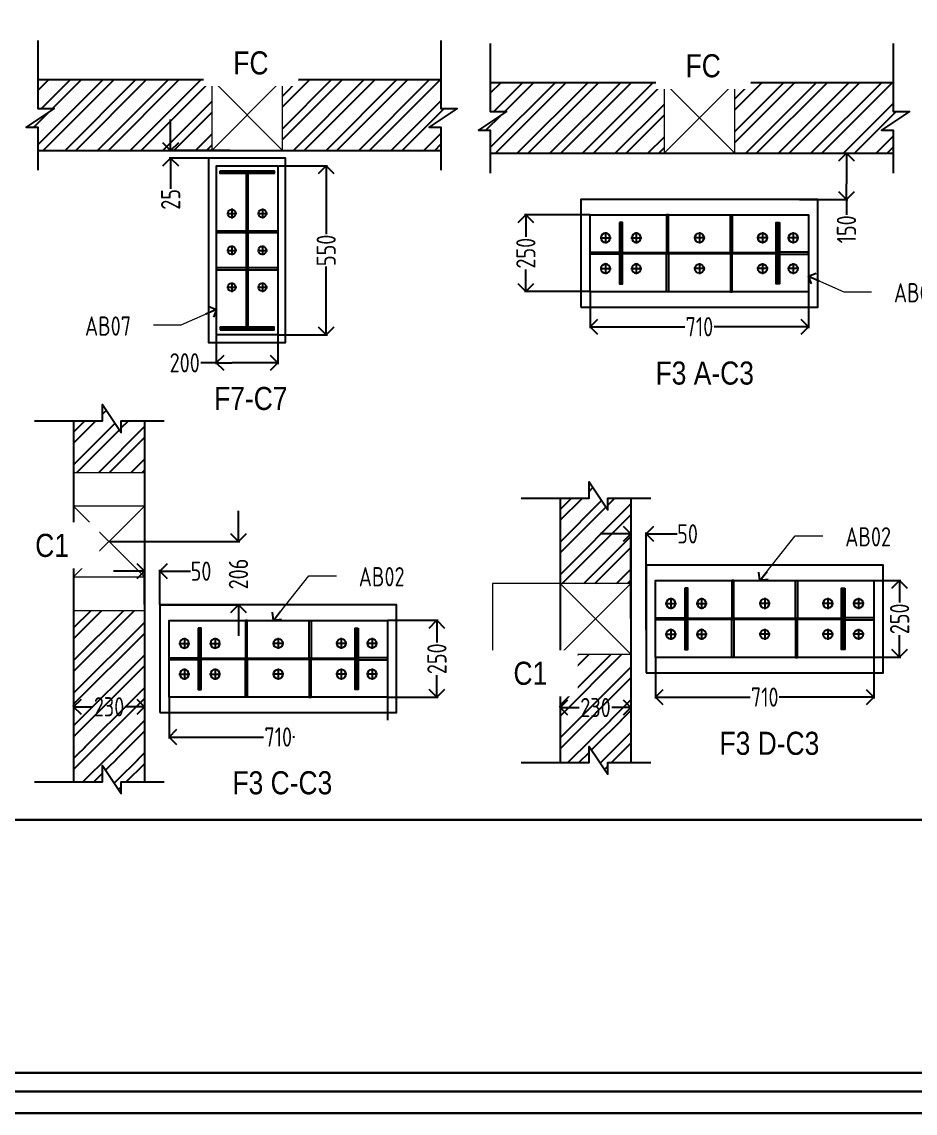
# Model space of a CAD drawing. Header units: inches. Extents: x -605 to 2991212, y -2872845 to 0.
# Drawn here: x 2461964 to 2473580, y -2638036 to -2623847 of the extents above; entities that cross this region are included whole.
import ezdxf
from ezdxf import colors
from ezdxf.entities.mleader import LeaderData, LeaderLine
from ezdxf.math import Vec2, Vec3

# ---------------------------------------------------------------- set-up
doc = ezdxf.new("R2010")
doc.units = ezdxf.units.IN
doc.header["$LTSCALE"] = 600
doc.header["$MEASUREMENT"] = 0
for name, color, linetype, lineweight in [('PV_TEXT_ROMANS', 7, 'Continuous', 0), ('rDIMension', 1, 'Continuous', 18), ('rRCC 2', 40, 'Continuous', 15), ('rSHEET', 2, 'Continuous', 30)]:
    doc.layers.add(name, color=color, linetype=linetype, lineweight=lineweight)
doc.styles.add('DIM', font='geniso.shx', dxfattribs={"width": 0.85})
doc.styles.add('J.P', font='ARIALN.TTF')
doc.styles.add('TEXT3', font='geniso.shx')
doc.dimstyles.new('ST-150', dxfattribs={"dimscale": 75, "dimtxt": 3, "dimasz": 2, "dimexe": 0.18, "dimexo": 0.0625, "dimgap": 0.2, "dimtad": 0, "dimdec": 0, "dimlfac": 2, "dimzin": 0, "dimdsep": 46, "dimtxsty": 'DIM', "dimblk": 'OPEN90', "dimcen": 0.09, "dimclrd": 256, "dimclrt": 7, "dimadec": 0, "dimazin": 0, "dimtfac": 1, "dimtdec": 0, "dimtofl": 0, "dimtmove": 0, "dimatfit": 3, "dimldrblk": 'OPEN90', "dimfxl": 1, "dimtolj": 1, "dimtzin": 0, "dimlwd": -1, "dimarcsym": 0})
doc.dimstyles.new('ST-25', dxfattribs={"dimscale": 100, "dimtxt": 2.5, "dimasz": 2, "dimexe": 0.18, "dimexo": 0.0625, "dimgap": 0.2, "dimtad": 0, "dimdec": 0, "dimlfac": 0.25, "dimzin": 0, "dimdsep": 46, "dimtxsty": 'DIM', "dimblk": 'OPEN90', "dimcen": 0.09, "dimclrd": 256, "dimclrt": 7, "dimadec": 0, "dimazin": 0, "dimtfac": 1, "dimtdec": 0, "dimtofl": 0, "dimtmove": 0, "dimatfit": 3, "dimldrblk": 'OPEN90', "dimfxl": 1, "dimtolj": 1, "dimtzin": 0, "dimlwd": -1, "dimarcsym": 0})
pattern_1 = [(45, (-2424947.8, 1787725.53), (-212.132034, 212.132034), []), (45, (-2424806.38, 1787725.53), (-212.132034, 212.132034), [])]
pattern_2 = [(45, (-2419067.13, 1787688.18), (-212.132034, 212.132034), []), (45, (-2418925.7, 1787688.18), (-212.132034, 212.132034), [])]
pattern_3 = [(45, (-2428777.25, 1783938.87), (-212.132034, 212.132034), []), (45, (-2428635.83, 1783938.87), (-212.132034, 212.132034), [])]
pattern_4 = [(45, (-2422451.87, 1782934), (-212.132034, 212.132034), []), (45, (-2422310.45, 1782934), (-212.132034, 212.132034), [])]

# ---------------------------------------------------------------- blocks, each defined once
blk = doc.blocks.new('_DotBlank')
at = {"color": 0, "linetype": 'ByBlock', "lineweight": -2}
blk.add_line((-0.5, 0), (-1, 0), dxfattribs=at)
blk.add_circle((0, 0), 0.5, dxfattribs=at)
blk = doc.blocks.new('_Open90')
at = {"color": 0, "linetype": 'ByBlock', "lineweight": -2}
for p, q in [((0, 0), (-1, 0)), ((-0.5, 0.5), (0, 0)), ((0, 0), (-0.5, -0.5))]:
    blk.add_line(p, q, dxfattribs=at)
blk = doc.blocks.new('*D1583')
at = {"color": 1, "linetype": 'ByBlock'}
for p, q in [((2463899, -2625318), (2463899, -2625118)), ((2463899, -2625818), (2463899, -2626018))]:
    blk.add_line(p, q, dxfattribs=at)
at = {"color": 0, "linetype": 'ByBlock', "lineweight": -2}
for p, q in [((2464674, -2625518), (2463881, -2625518)), ((2464674, -2625618), (2463881, -2625618))]:
    blk.add_line(p, q, dxfattribs=at)
at = {"layer": 'Defpoints', "color": 0, "linetype": 'ByBlock'}
for p in [(2464680, -2625518), (2463899, -2625618), (2464680, -2625618)]:
    blk.add_point(p, dxfattribs=at)
at = {"color": 1, "linetype": 'ByBlock', "xscale": 200, "yscale": 200, "zscale": 200}
for p, rotation in [((2463899, -2625518), 270), ((2463899, -2625618), 90)]:
    blk.add_blockref('_Open90', p, dxfattribs=dict(at, rotation=rotation))
at = {"color": 7, "linetype": 'ByBlock', "insert": (2463899, -2626155), "char_height": 250, "attachment_point": 5, "rotation": 90, "style": 'DIM'}
blk.add_mtext('\\A1;25', dxfattribs=at)
blk = doc.blocks.new('*D1585')
at = {"color": 0, "linetype": 'ByBlock', "lineweight": -2}
for p, q in [((2464493, -2627924), (2464493, -2628298)), ((2465293, -2627924), (2465293, -2628298))]:
    blk.add_line(p, q, dxfattribs=at)
at = {"color": 1, "linetype": 'ByBlock'}
for p, q in [((2464493, -2628280), (2464293, -2628280)), ((2465093, -2628280), (2464693, -2628280))]:
    blk.add_line(p, q, dxfattribs=at)
at = {"layer": 'Defpoints', "color": 0, "linetype": 'ByBlock'}
for p in [(2464493, -2627918), (2465293, -2627918), (2464493, -2628280)]:
    blk.add_point(p, dxfattribs=at)
at = {"color": 1, "linetype": 'ByBlock', "xscale": 200, "yscale": 200, "zscale": 200, "rotation": 180}
blk.add_blockref('_Open90', (2464493, -2628280), dxfattribs=at)
at = {"color": 1, "linetype": 'ByBlock', "xscale": 200, "yscale": 200, "zscale": 200}
blk.add_blockref('_Open90', (2465293, -2628280), dxfattribs=at)
at = {"color": 7, "linetype": 'ByBlock', "insert": (2464082, -2628280), "char_height": 250, "attachment_point": 5, "style": 'DIM'}
blk.add_mtext('\\A1;200', dxfattribs=at)
blk = doc.blocks.new('*D1586')
at = {"color": 0, "linetype": 'ByBlock', "lineweight": -2}
for p, q in [((2465300, -2625718), (2465939, -2625718)), ((2465300, -2627918), (2465939, -2627918))]:
    blk.add_line(p, q, dxfattribs=at)
at = {"color": 1, "linetype": 'ByBlock'}
for p, q in [((2465921, -2625918), (2465921, -2626606)), ((2465921, -2627718), (2465921, -2627029))]:
    blk.add_line(p, q, dxfattribs=at)
at = {"layer": 'Defpoints', "color": 0, "linetype": 'ByBlock'}
for p in [(2465293, -2625718), (2465921, -2625718), (2465293, -2627918)]:
    blk.add_point(p, dxfattribs=at)
at = {"color": 1, "linetype": 'ByBlock', "xscale": 200, "yscale": 200, "zscale": 200}
for p, rotation in [((2465921, -2625718), 90), ((2465921, -2627918), 270)]:
    blk.add_blockref('_Open90', p, dxfattribs=dict(at, rotation=rotation))
at = {"color": 7, "linetype": 'ByBlock', "insert": (2465921, -2626818), "char_height": 250, "attachment_point": 5, "rotation": 90, "style": 'DIM'}
blk.add_mtext('\\A1;550', dxfattribs=at)
blk = doc.blocks.new('*D1587')
at = {"color": 0, "linetype": 'ByBlock', "lineweight": -2}
for p, q in [((2472075, -2625555), (2472704, -2625555)), ((2472075, -2626155), (2472704, -2626155))]:
    blk.add_line(p, q, dxfattribs=at)
at = {"color": 1, "linetype": 'ByBlock'}
for p, q in [((2472686, -2625755), (2472686, -2625955)), ((2472686, -2626155), (2472686, -2626355))]:
    blk.add_line(p, q, dxfattribs=at)
at = {"layer": 'Defpoints', "color": 0, "linetype": 'ByBlock'}
for p in [(2472068, -2625555), (2472068, -2626155), (2472686, -2626155)]:
    blk.add_point(p, dxfattribs=at)
at = {"color": 1, "linetype": 'ByBlock', "xscale": 200, "yscale": 200, "zscale": 200}
for p, rotation in [((2472686, -2625555), 90), ((2472686, -2626155), 270)]:
    blk.add_blockref('_Open90', p, dxfattribs=dict(at, rotation=rotation))
at = {"color": 7, "linetype": 'ByBlock', "insert": (2472686, -2626545), "char_height": 250, "attachment_point": 5, "rotation": 90, "style": 'DIM'}
blk.add_mtext('\\A1;150', dxfattribs=at)
blk = doc.blocks.new('*D1588')
at = {"color": 0, "linetype": 'ByBlock', "lineweight": -2}
for p, q in [((2469354, -2627361), (2469354, -2627829)), ((2472194, -2627361), (2472194, -2627829))]:
    blk.add_line(p, q, dxfattribs=at)
at = {"color": 1, "linetype": 'ByBlock'}
for p, q in [((2469554, -2627811), (2470584, -2627811)), ((2471994, -2627811), (2470964, -2627811))]:
    blk.add_line(p, q, dxfattribs=at)
at = {"layer": 'Defpoints', "color": 0, "linetype": 'ByBlock'}
for p in [(2469354, -2627355), (2472194, -2627355), (2469354, -2627811)]:
    blk.add_point(p, dxfattribs=at)
at = {"color": 1, "linetype": 'ByBlock', "xscale": 200, "yscale": 200, "zscale": 200, "rotation": 180}
blk.add_blockref('_Open90', (2469354, -2627811), dxfattribs=at)
at = {"color": 1, "linetype": 'ByBlock', "xscale": 200, "yscale": 200, "zscale": 200}
blk.add_blockref('_Open90', (2472194, -2627811), dxfattribs=at)
at = {"color": 7, "linetype": 'ByBlock', "insert": (2470774, -2627811), "char_height": 250, "attachment_point": 5, "style": 'DIM'}
blk.add_mtext('\\A1;710', dxfattribs=at)
blk = doc.blocks.new('*D1589')
at = {"color": 0, "linetype": 'ByBlock', "lineweight": -2}
for p, q in [((2469348, -2626355), (2468499, -2626355)), ((2469348, -2627355), (2468499, -2627355))]:
    blk.add_line(p, q, dxfattribs=at)
at = {"color": 1, "linetype": 'ByBlock'}
for p, q in [((2468517, -2626555), (2468517, -2626644)), ((2468517, -2627155), (2468517, -2627066))]:
    blk.add_line(p, q, dxfattribs=at)
at = {"layer": 'Defpoints', "color": 0, "linetype": 'ByBlock'}
for p in [(2469354, -2626355), (2468517, -2627355), (2469354, -2627355)]:
    blk.add_point(p, dxfattribs=at)
at = {"color": 1, "linetype": 'ByBlock', "xscale": 200, "yscale": 200, "zscale": 200}
for p, rotation in [((2468517, -2626355), 90), ((2468517, -2627355), 270)]:
    blk.add_blockref('_Open90', p, dxfattribs=dict(at, rotation=rotation))
at = {"color": 7, "linetype": 'ByBlock', "insert": (2468517, -2626855), "char_height": 250, "attachment_point": 5, "rotation": 90, "style": 'DIM'}
blk.add_mtext('\\A1;250', dxfattribs=at)
blk = doc.blocks.new('*D1592')
at = {"color": 0, "linetype": 'ByBlock', "lineweight": -2}
for p, q in [((2462638, -2632746), (2462638, -2632734)), ((2463558, -2632746), (2463558, -2632734))]:
    blk.add_line(p, q, dxfattribs=at)
at = {"color": 1, "linetype": 'ByBlock'}
for p, q in [((2462838, -2632752), (2462886, -2632752)), ((2463358, -2632752), (2463309, -2632752))]:
    blk.add_line(p, q, dxfattribs=at)
at = {"layer": 'Defpoints', "color": 0, "linetype": 'ByBlock'}
for p in [(2462638, -2632752), (2463558, -2632752), (2463558, -2632752)]:
    blk.add_point(p, dxfattribs=at)
at = {"color": 1, "linetype": 'ByBlock', "xscale": 200, "yscale": 200, "zscale": 200, "rotation": 180}
blk.add_blockref('_Open90', (2462638, -2632752), dxfattribs=at)
at = {"color": 1, "linetype": 'ByBlock', "xscale": 200, "yscale": 200, "zscale": 200}
blk.add_blockref('_Open90', (2463558, -2632752), dxfattribs=at)
at = {"color": 7, "linetype": 'ByBlock', "insert": (2463098, -2632752), "char_height": 250, "attachment_point": 5, "style": 'DIM'}
blk.add_mtext('\\A1;230', dxfattribs=at)
blk = doc.blocks.new('*D1593')
at = {"color": 1, "linetype": 'ByBlock'}
for p, q in [((2463358, -2630989), (2463158, -2630989)), ((2463958, -2630989), (2464158, -2630989))]:
    blk.add_line(p, q, dxfattribs=at)
at = {"color": 0, "linetype": 'ByBlock', "lineweight": -2}
for p, q in [((2463558, -2631422), (2463558, -2630971)), ((2463758, -2631422), (2463758, -2630971))]:
    blk.add_line(p, q, dxfattribs=at)
at = {"layer": 'Defpoints', "color": 0, "linetype": 'ByBlock'}
for p in [(2463558, -2630989), (2463558, -2631428), (2463758, -2631428)]:
    blk.add_point(p, dxfattribs=at)
at = {"color": 1, "linetype": 'ByBlock', "xscale": 200, "yscale": 200, "zscale": 200}
blk.add_blockref('_Open90', (2463558, -2630989), dxfattribs=at)
at = {"color": 1, "linetype": 'ByBlock', "xscale": 200, "yscale": 200, "zscale": 200, "rotation": 180}
blk.add_blockref('_Open90', (2463758, -2630989), dxfattribs=at)
at = {"color": 7, "linetype": 'ByBlock', "insert": (2464294, -2630989), "char_height": 250, "attachment_point": 5, "style": 'DIM'}
blk.add_mtext('\\A1;50', dxfattribs=at)
blk = doc.blocks.new('*D1594')
at = {"color": 1, "linetype": 'ByBlock'}
for p, q in [((2464780, -2630404), (2464780, -2630204)), ((2464780, -2631628), (2464780, -2631828))]:
    blk.add_line(p, q, dxfattribs=at)
at = {"color": 0, "linetype": 'ByBlock', "lineweight": -2}
for p, q in [((2463104, -2630604), (2464798, -2630604)), ((2463764, -2631428), (2464798, -2631428))]:
    blk.add_line(p, q, dxfattribs=at)
at = {"layer": 'Defpoints', "color": 0, "linetype": 'ByBlock'}
for p in [(2463098, -2630604), (2463758, -2631428), (2464780, -2631428)]:
    blk.add_point(p, dxfattribs=at)
at = {"color": 1, "linetype": 'ByBlock', "xscale": 200, "yscale": 200, "zscale": 200}
for p, rotation in [((2464780, -2630604), 270), ((2464780, -2631428), 90)]:
    blk.add_blockref('_Open90', p, dxfattribs=dict(at, rotation=rotation))
at = {"color": 7, "linetype": 'ByBlock', "insert": (2464780, -2631026), "char_height": 250, "attachment_point": 5, "rotation": 90, "style": 'DIM'}
blk.add_mtext('\\A1;206', dxfattribs=at)
blk = doc.blocks.new('*D1560')
at = {"color": 0, "linetype": 'ByBlock', "lineweight": -2}
for p, q in [((2463878, -2632634), (2463878, -2633163)), ((2466718, -2632634), (2466718, -2633163))]:
    blk.add_line(p, q, dxfattribs=at)
at = {"color": 1, "linetype": 'ByBlock'}
for p, q in [((2464078, -2633145), (2465107, -2633145)), ((2466518, -2633145), (2465488, -2633145))]:
    blk.add_line(p, q, dxfattribs=at)
at = {"layer": 'Defpoints', "color": 0, "linetype": 'ByBlock'}
for p in [(2463878, -2632628), (2466718, -2632628), (2466718, -2633145)]:
    blk.add_point(p, dxfattribs=at)
at = {"color": 1, "linetype": 'ByBlock', "xscale": 200, "yscale": 200, "zscale": 200, "rotation": 180}
blk.add_blockref('_Open90', (2463878, -2633145), dxfattribs=at)
at = {"color": 1, "linetype": 'ByBlock', "xscale": 200, "yscale": 200, "zscale": 200}
blk.add_blockref('_Open90', (2466718, -2633145), dxfattribs=at)
at = {"color": 7, "linetype": 'ByBlock', "insert": (2465298, -2633145), "char_height": 250, "attachment_point": 5, "style": 'DIM'}
blk.add_mtext('\\A1;710', dxfattribs=at)
blk = doc.blocks.new('*D1561')
at = {"color": 0, "linetype": 'ByBlock', "lineweight": -2}
for p, q in [((2466724, -2631628), (2467379, -2631628)), ((2466724, -2632628), (2467379, -2632628))]:
    blk.add_line(p, q, dxfattribs=at)
at = {"color": 1, "linetype": 'ByBlock'}
for p, q in [((2467361, -2631828), (2467361, -2631917)), ((2467361, -2632428), (2467361, -2632340))]:
    blk.add_line(p, q, dxfattribs=at)
at = {"layer": 'Defpoints', "color": 0, "linetype": 'ByBlock'}
for p in [(2466718, -2631628), (2467361, -2631628), (2466718, -2632628)]:
    blk.add_point(p, dxfattribs=at)
at = {"color": 1, "linetype": 'ByBlock', "xscale": 200, "yscale": 200, "zscale": 200}
for p, rotation in [((2467361, -2631628), 90), ((2467361, -2632628), 270)]:
    blk.add_blockref('_Open90', p, dxfattribs=dict(at, rotation=rotation))
at = {"color": 7, "linetype": 'ByBlock', "insert": (2467361, -2632128), "char_height": 250, "attachment_point": 5, "rotation": 90, "style": 'DIM'}
blk.add_mtext('\\A1;250', dxfattribs=at)
blk = doc.blocks.new('TJYT')
at = {"color": 1}
for points in [[(2361093.7, 115867.4), (2361093.7, 115831.4)], [(2361075.7, 115849.4), (2361111.7, 115849.4)]]:
    blk.add_lwpolyline(points, dxfattribs=at)
blk.add_circle((2361093.7, 115849.4), 15)
blk = doc.blocks.new('FGRTYT')
h = blk.add_hatch()
h.set_pattern_fill('ANSI31', color=256, angle=180, style=0)
h.set_pattern_definition([(225, (196603.9496, 188610.3968), (2.2450640303, -2.2450640303), [])])
h.paths.add_polyline_path([(2360605, 116119.3), (2360605, 115619.3), (2360600, 115619.3), (2360600, 116119.3)])
h.paths.add_polyline_path([(2360502.5, 115609.3), (2360702.5, 115609.3), (2360702.5, 115619.3), (2360502.5, 115619.3)])
h.paths.add_polyline_path([(2360502.5, 116129.3), (2360702.5, 116129.3), (2360702.5, 116119.3), (2360502.5, 116119.3)])
at = {"color": 3}
blk.add_lwpolyline([(2360727.5, 116224.3), (2360727.5, 115514.3), (2360477.5, 115514.3), (2360477.5, 116224.3)], close=True, dxfattribs=at)
at = {"color": 5}
for points in [[(2360605.5, 116129.3), (2360605.5, 116224.3), (2360599.5, 116224.3), (2360599.5, 116129.3)], [(2360600, 115969.9), (2360477.5, 115969.9), (2360477.5, 115975.9), (2360600, 115975.9)], [(2360605, 115969.9), (2360727.5, 115969.9), (2360727.5, 115975.9), (2360605, 115975.9)], [(2360600, 115768.6), (2360477.5, 115768.6), (2360477.5, 115762.6), (2360600, 115762.6)], [(2360605, 115768.6), (2360727.5, 115768.6), (2360727.5, 115762.6), (2360605, 115762.6)], [(2360605.5, 115609.3), (2360605.5, 115514.3), (2360599.5, 115514.3), (2360599.5, 115609.3)]]:
    blk.add_lwpolyline(points, close=True, dxfattribs=at)
at = {"color": 6}
for points in [[(2360502.5, 116129.3), (2360702.5, 116129.3), (2360702.5, 116119.3), (2360502.5, 116119.3)], [(2360605, 116119.3), (2360605, 115619.3), (2360600, 115619.3), (2360600, 116119.3)], [(2360502.5, 115609.3), (2360702.5, 115609.3), (2360702.5, 115619.3), (2360502.5, 115619.3)]]:
    blk.add_lwpolyline(points, close=True, dxfattribs=at)
for p in [(-541.2, 324.9), (-441.2, 324.9), (-541.2, 224.9), (-441.2, 224.9), (-541.2, 19.9), (-441.2, 19.9)]:
    blk.add_blockref('TJYT', p)
at = {"xscale": -1, "rotation": 180}
for p in [(-541.2, 231513.6), (-541.2, 231513.6), (-441.2, 231513.6), (-441.2, 231513.6), (-541.2, 231413.6), (-441.2, 231413.6)]:
    blk.add_blockref('TJYT', p, dxfattribs=at)
blk = doc.blocks.new('REGRTUT')
at = {"color": 1}
for points in [[(2511779.5, 110611.2), (2511779.5, 110579.2)], [(2511763.5, 110595.2), (2511795.5, 110595.2)]]:
    blk.add_lwpolyline(points, dxfattribs=at)
blk.add_circle((2511779.5, 110595.2), 13)
blk = doc.blocks.new('RETRYRT')
h = blk.add_hatch()
h.set_pattern_fill('ANSI31', color=256)
h.set_pattern_definition([(45, (2515427.5137, 105157.1353), (-2.245064, 2.245064), [])])
h.paths.add_polyline_path([(2511832, 110695.2), (2511832, 110195.2), (2511827, 110195.2), (2511827, 110695.2)])
h.paths.add_polyline_path([(2511742, 110703.2), (2511917, 110703.2), (2511917, 110695.2), (2511742, 110695.2)])
h.paths.add_polyline_path([(2511742, 110187.2), (2511917, 110187.2), (2511917, 110195.2), (2511742, 110195.2)])
at = {"color": 3}
blk.add_lwpolyline([(2511929.5, 110720.2), (2511929.5, 110170.2), (2511729.5, 110170.2), (2511729.5, 110720.2)], close=True, dxfattribs=at)
at = {"color": 6}
for points in [[(2511742, 110703.2), (2511917, 110703.2), (2511917, 110695.2), (2511742, 110695.2)], [(2511832, 110695.2), (2511832, 110195.2), (2511827, 110195.2), (2511827, 110695.2)], [(2511742, 110187.2), (2511917, 110187.2), (2511917, 110195.2), (2511742, 110195.2)]]:
    blk.add_lwpolyline(points, close=True, dxfattribs=at)
at = {"color": 5}
for points in [[(2511729.5, 110508.2), (2511827, 110508.2), (2511827, 110502.2), (2511729.5, 110502.2)], [(2511832, 110508.2), (2511929.5, 110508.2), (2511929.5, 110502.2), (2511832, 110502.2)], [(2511729.5, 110382.2), (2511827, 110382.2), (2511827, 110388.2), (2511729.5, 110388.2)], [(2511832, 110382.2), (2511929.5, 110382.2), (2511929.5, 110388.2), (2511832, 110388.2)]]:
    blk.add_lwpolyline(points, close=True, dxfattribs=at)
for p in [(0, -30), (100, -30), (0, -150), (100, -150), (0, -270), (100, -270)]:
    blk.add_blockref('REGRTUT', p)
blk = doc.blocks.new('*D1545')
at = {"color": 0, "linetype": 'ByBlock', "lineweight": -2}
for p, q in [((2468963, -2632756), (2468963, -2632744)), ((2469883, -2632756), (2469883, -2632744))]:
    blk.add_line(p, q, dxfattribs=at)
at = {"color": 1, "linetype": 'ByBlock'}
for p, q in [((2469163, -2632762), (2469212, -2632762)), ((2469683, -2632762), (2469634, -2632762))]:
    blk.add_line(p, q, dxfattribs=at)
at = {"layer": 'Defpoints', "color": 0, "linetype": 'ByBlock'}
for p in [(2468963, -2632762), (2469883, -2632762), (2469883, -2632762)]:
    blk.add_point(p, dxfattribs=at)
at = {"color": 1, "linetype": 'ByBlock', "xscale": 200, "yscale": 200, "zscale": 200, "rotation": 180}
blk.add_blockref('_Open90', (2468963, -2632762), dxfattribs=at)
at = {"color": 1, "linetype": 'ByBlock', "xscale": 200, "yscale": 200, "zscale": 200}
blk.add_blockref('_Open90', (2469883, -2632762), dxfattribs=at)
at = {"color": 7, "linetype": 'ByBlock', "insert": (2469423, -2632762), "char_height": 250, "attachment_point": 5, "style": 'DIM'}
blk.add_mtext('\\A1;230', dxfattribs=at)
blk = doc.blocks.new('*D1546')
at = {"color": 0, "linetype": 'ByBlock', "lineweight": -2}
for p, q in [((2469883, -2631603), (2469883, -2630486)), ((2470083, -2631752), (2470083, -2630486))]:
    blk.add_line(p, q, dxfattribs=at)
at = {"color": 1, "linetype": 'ByBlock'}
for p, q in [((2469683, -2630504), (2469483, -2630504)), ((2470283, -2630504), (2470483, -2630504))]:
    blk.add_line(p, q, dxfattribs=at)
at = {"layer": 'Defpoints', "color": 0, "linetype": 'ByBlock'}
for p in [(2470083, -2630504), (2469883, -2631609), (2470083, -2631758)]:
    blk.add_point(p, dxfattribs=at)
at = {"color": 1, "linetype": 'ByBlock', "xscale": 200, "yscale": 200, "zscale": 200}
blk.add_blockref('_Open90', (2469883, -2630504), dxfattribs=at)
at = {"color": 1, "linetype": 'ByBlock', "xscale": 200, "yscale": 200, "zscale": 200, "rotation": 180}
blk.add_blockref('_Open90', (2470083, -2630504), dxfattribs=at)
at = {"color": 7, "linetype": 'ByBlock', "insert": (2470620, -2630504), "char_height": 250, "attachment_point": 5, "style": 'DIM'}
blk.add_mtext('\\A1;50', dxfattribs=at)
blk = doc.blocks.new('*D1547')
at = {"color": 0, "linetype": 'ByBlock', "lineweight": -2}
for p, q in [((2470203, -2632116), (2470203, -2632644)), ((2473043, -2632116), (2473043, -2632644))]:
    blk.add_line(p, q, dxfattribs=at)
at = {"color": 1, "linetype": 'ByBlock'}
for p, q in [((2470403, -2632626), (2471433, -2632626)), ((2472843, -2632626), (2471813, -2632626))]:
    blk.add_line(p, q, dxfattribs=at)
at = {"layer": 'Defpoints', "color": 0, "linetype": 'ByBlock'}
for p in [(2470203, -2632109), (2473043, -2632109), (2473043, -2632626)]:
    blk.add_point(p, dxfattribs=at)
at = {"color": 1, "linetype": 'ByBlock', "xscale": 200, "yscale": 200, "zscale": 200, "rotation": 180}
blk.add_blockref('_Open90', (2470203, -2632626), dxfattribs=at)
at = {"color": 1, "linetype": 'ByBlock', "xscale": 200, "yscale": 200, "zscale": 200}
blk.add_blockref('_Open90', (2473043, -2632626), dxfattribs=at)
at = {"color": 7, "linetype": 'ByBlock', "insert": (2471623, -2632626), "char_height": 250, "attachment_point": 5, "style": 'DIM'}
blk.add_mtext('\\A1;710', dxfattribs=at)
blk = doc.blocks.new('*D1548')
at = {"color": 0, "linetype": 'ByBlock', "lineweight": -2}
for p, q in [((2473049, -2631109), (2473395, -2631109)), ((2473049, -2632109), (2473395, -2632109))]:
    blk.add_line(p, q, dxfattribs=at)
at = {"color": 1, "linetype": 'ByBlock'}
for p, q in [((2473377, -2631309), (2473377, -2631398)), ((2473377, -2631909), (2473377, -2631821))]:
    blk.add_line(p, q, dxfattribs=at)
at = {"layer": 'Defpoints', "color": 0, "linetype": 'ByBlock'}
for p in [(2473043, -2631109), (2473377, -2631109), (2473043, -2632109)]:
    blk.add_point(p, dxfattribs=at)
at = {"color": 1, "linetype": 'ByBlock', "xscale": 200, "yscale": 200, "zscale": 200}
for p, rotation in [((2473377, -2631109), 90), ((2473377, -2632109), 270)]:
    blk.add_blockref('_Open90', p, dxfattribs=dict(at, rotation=rotation))
at = {"color": 7, "linetype": 'ByBlock', "insert": (2473377, -2631609), "char_height": 250, "attachment_point": 5, "rotation": 90, "style": 'DIM'}
blk.add_mtext('\\A1;250', dxfattribs=at)

msp = doc.modelspace()

# ---------------------------------------------------------------- hatches: boundary and pattern name
at = {"linetype": 'ByBlock', "transparency": 33554687}
h = msp.add_hatch(dxfattribs=at)
h.set_pattern_fill('ANSI32', color=8, scale=800)
h.set_pattern_definition(pattern_1)
h.paths.add_polyline_path([(2462022, -2625217.8), (2462385.6, -2624974.1), (2462174, -2624974.1), (2462174, -2624597.8), (2464433.3, -2624597.8), (2464433.3, -2625517.8), (2462174, -2625517.8), (2462174, -2625217.8)])
h = msp.add_hatch(dxfattribs=at)
h.set_pattern_fill('ANSI32', color=8, scale=800, angle=180)
h.set_pattern_definition(pattern_1)
h.paths.add_polyline_path([(2467261.3, -2625217.8), (2467624.9, -2624974.1), (2467413.3, -2624974.1), (2467413.3, -2624597.8), (2465353.3, -2624597.8), (2465353.3, -2625517.8), (2467413.3, -2625517.8), (2467413.3, -2625217.8)])
h = msp.add_hatch(dxfattribs=at)
h.set_pattern_fill('ANSI32', color=8, scale=800)
h.set_pattern_definition(pattern_2)
h.paths.add_polyline_path([(2467902.6, -2625255.2), (2468266.3, -2625011.4), (2468054.6, -2625011.4), (2468054.6, -2624635.2), (2470314, -2624635.2), (2470314, -2625555.2), (2468054.6, -2625555.2), (2468054.6, -2625255.2)])
h = msp.add_hatch(dxfattribs=at)
h.set_pattern_fill('ANSI32', color=8, scale=800, angle=180)
h.set_pattern_definition(pattern_2)
h.paths.add_polyline_path([(2473142, -2625255.2), (2473505.6, -2625011.4), (2473294, -2625011.4), (2473294, -2624635.2), (2471234, -2624635.2), (2471234, -2625555.2), (2473294, -2625555.2), (2473294, -2625255.2)])
h = msp.add_hatch(dxfattribs=at)
h.set_pattern_fill('ANSI32', color=8, scale=800)
h.set_pattern_definition(pattern_4)
h.paths.add_polyline_path([(2468962.9, -2631149.3), (2469882.9, -2631149.3), (2469882.9, -2630038.8), (2469582.9, -2630038.8), (2469582.9, -2630190.8), (2469339.2, -2629827.2), (2469339.2, -2630038.8), (2468962.9, -2630038.8)])

# ---------------------------------------------------------------- linework, layer by layer
at = {"color": 8, "linetype": 'ByBlock'}
for points in [[(2462174, -2624090.3), (2462174, -2624974.1), (2462385.6, -2624974.1), (2462022, -2625217.8), (2462174, -2625217.8), (2462174, -2625776.4)], [(2467413.3, -2624090.3), (2467413.3, -2624974.1), (2467624.9, -2624974.1), (2467261.3, -2625217.8), (2467413.3, -2625217.8), (2467413.3, -2625776.4)], [(2468054.6, -2624127.6), (2468054.6, -2625011.4), (2468266.3, -2625011.4), (2467902.6, -2625255.2), (2468054.6, -2625255.2), (2468054.6, -2625813.8)], [(2473294, -2624127.6), (2473294, -2625011.4), (2473505.6, -2625011.4), (2473142, -2625255.2), (2473294, -2625255.2), (2473294, -2625813.8)], [(2462174, -2624597.8), (2467413.3, -2624597.8)], [(2468054.6, -2624635.2), (2473294, -2624635.2)], [(2462174, -2625517.8), (2467413.3, -2625517.8)], [(2468054.6, -2625555.2), (2473294, -2625555.2)], [(2468455.4, -2630038.8), (2469339.2, -2630038.8), (2469339.2, -2629827.2), (2469582.9, -2630190.8), (2469582.9, -2630038.8), (2470141.5, -2630038.8)]]:
    msp.add_lwpolyline(points, dxfattribs=at)
at = {"color": 3, "linetype": 'ByBlock'}
for points in [[(2464393.3, -2625617.8), (2464393.3, -2628017.8), (2465393.3, -2628017.8), (2465393.3, -2625617.8)], [(2469234, -2627555.2), (2472314, -2627555.2), (2472314, -2626155.2), (2469234, -2626155.2)], [(2470082.9, -2632309.3), (2473162.9, -2632309.3), (2473162.9, -2630909.3), (2470082.9, -2630909.3)], [(2463757.5, -2632828.2), (2466837.5, -2632828.2), (2466837.5, -2631428.2), (2463757.5, -2631428.2)]]:
    msp.add_lwpolyline(points, close=True, dxfattribs=at)
at = {"layer": 'rRCC 2', "color": 6}
for p, q in [((2465353.3, -2624597.8), (2464433.3, -2625517.8)), ((2465353.3, -2625517.8), (2464433.3, -2624597.8)), ((2471234, -2624635.2), (2470314, -2625555.2)), ((2471234, -2625555.2), (2470314, -2624635.2)), ((2463557.5, -2631064.5), (2462637.5, -2630144.5)), ((2462637.5, -2631064.5), (2463557.5, -2630144.5)), ((2469882.9, -2631149.3), (2468962.9, -2632069.3)), ((2469882.9, -2632069.3), (2468962.9, -2631149.3))]:
    msp.add_line(p, q, dxfattribs=at)
for points in [[(2465353.3, -2624597.8), (2464433.3, -2624597.8), (2464433.3, -2625517.8), (2465353.3, -2625517.8)], [(2471234, -2624635.2), (2470314, -2624635.2), (2470314, -2625555.2), (2471234, -2625555.2)], [(2462637.5, -2629704.5), (2463557.5, -2629704.5), (2463557.5, -2631504.5), (2462637.5, -2631504.5)], [(2463557.5, -2631064.5), (2463557.5, -2630144.5), (2462637.5, -2630144.5), (2462637.5, -2631064.5)], [(2469882.9, -2632069.3), (2469882.9, -2631149.3), (2468082.9, -2631149.3), (2468082.9, -2632069.3)], [(2469882.9, -2631149.3), (2468962.9, -2631149.3), (2468962.9, -2632069.3), (2469882.9, -2632069.3)]]:
    msp.add_lwpolyline(points, close=True, dxfattribs=at)
at = {"layer": 'rSHEET'}
msp.add_lwpolyline([(2455415, -2634221.3), (2479962.8, -2634221.3), (2479962.8, -2637078.9, -0.4142136), (2479529, -2637512.7), (2455848.9, -2637512.7, -0.4142136), (2455415, -2637078.9)], format="xyb", close=True, dxfattribs=at)

# ---------------------------------------------------------------- block references
at = {"xscale": 4, "yscale": 4, "zscale": 4}
for name, p, rotation in [('RETRYRT', (-7582424.8, -3068598.5), 360), ('FGRTYT', (2007296.9, 6815554.8), 270), ('FGRTYT', (2008145.9, 6810800.7), 270), ('FGRTYT', (2001820.5, 6810281.8), 270)]:
    msp.add_blockref(name, p, dxfattribs=dict(at, rotation=rotation))

# ---------------------------------------------------------------- texts
at = {"layer": 'PV_TEXT_ROMANS', "insert": (2458916.4, -2628593.4), "char_height": 300, "width": 12049.078, "attachment_point": 1, "style": 'J.P', "bg_fill": 2}
msp.add_mtext('\\pxqc;F7-C7', dxfattribs=at)

# ---------------------------------------------------------------- dimensions: what is measured, and where the dimension line sits
at = {"color": 1, "linetype": 'ByBlock'}
for base, p1, p2, picture, middle in [((2463899, -2625617.8), (2464680, -2625517.8), (2464680, -2625617.8), '*D1583', (2463899, -2626154.7)), ((2472685.6, -2626155.2), (2472068.5, -2625555.2), (2472068.5, -2626155.2), '*D1587', (2472685.6, -2626545.2)), ((2465921.1, -2625717.8), (2465293.3, -2627917.8), (2465293.3, -2625717.8), '*D1586', (2465921.1, -2626817.8)), ((2468516.5, -2627355.2), (2469354, -2626355.2), (2469354, -2627355.2), '*D1589', (2468516.5, -2626855.2)), ((2473376.7, -2631109.3), (2473042.9, -2632109.3), (2473042.9, -2631109.3), '*D1548', (2473376.7, -2631609.3)), ((2467360.8, -2631628.2), (2466717.5, -2632628.2), (2466717.5, -2631628.2), '*D1561', (2467360.8, -2632128.2))]:
    dim = msp.add_linear_dim(base=base, p1=p1, p2=p2, angle=90, dimstyle='ST-25', override={"dimblk": 'Open90', "dimclrd": 1}, dxfattribs=at)
    dim.commit()
    dim.dimension.update_dxf_attribs({"geometry": picture, "text_midpoint": middle})
for base, p1, p2, picture, middle in [((2469354, -2627811.2), (2472194, -2627355.2), (2469354, -2627355.2), '*D1588', (2470774, -2627811.2)), ((2470082.9, -2630504.3), (2469882.9, -2631609.3), (2470082.9, -2631758.5), '*D1546', (2470619.8, -2630504.3)), ((2473042.9, -2632625.9), (2470202.9, -2632109.3), (2473042.9, -2632109.3), '*D1547', (2471622.9, -2632625.9)), ((2463557.5, -2632752), (2462637.5, -2632752), (2463557.5, -2632752), '*D1592', (2463097.5, -2632752))]:
    dim = msp.add_linear_dim(base=base, p1=p1, p2=p2, dimstyle='ST-25', override={"dimblk": 'Open90', "dimclrd": 1}, dxfattribs=at)
    dim.commit()
    dim.dimension.update_dxf_attribs({"geometry": picture, "text_midpoint": middle})
dim = msp.add_linear_dim(base=(2464780.1, -2631428.2), p1=(2463097.5, -2630604.5), p2=(2463757.5, -2631428.2), angle=90, dimstyle='ST-25', override={"dimblk": 'Open90', "dimclrd": 1}, dxfattribs=at)
dim.commit()
dim.dimension.update_dxf_attribs({"geometry": '*D1594', "text_midpoint": (2464780.1, -2631026.4), "dimtype": 160})
dim = msp.add_linear_dim(base=(2463557.5, -2630988.8), p1=(2463757.5, -2631428.2), p2=(2463557.5, -2631428.2), dimstyle='ST-25', override={"dimblk": 'Open90', "dimclrd": 1}, dxfattribs=at)
dim.commit()
dim.dimension.update_dxf_attribs({"geometry": '*D1593', "text_midpoint": (2464294.5, -2630988.8), "dimtype": 160})

# ---------------------------------------------------------------- leaders
at = {"layer": 'rRCC 2', "annotation_type": 0, "has_hookline": 1, "hookline_direction": 0}
for points in [[(2472194, -2627153.4), (2472654.1, -2627355.9), (2473012.4, -2627355.9)], [(2471560.7, -2631109.3), (2472020.8, -2630529.3), (2472379.1, -2630529.3)], [(2465235.3, -2631628.2), (2465695.4, -2631048.2), (2466053.7, -2631048.2)]]:
    msp.add_leader(points, dimstyle='ST-150', dxfattribs=at)
at = {"layer": 'rRCC 2', "annotation_type": 0, "has_hookline": 1, "hookline_direction": 0, "horizontal_direction": (-1, 0, 0)}
msp.add_leader([(2464493.3, -2627586.7), (2464033.1, -2627789.1), (2463674.9, -2627789.1)], dimstyle='ST-150', dxfattribs=at)
at = {"layer": 'rRCC 2', "color": 7}
ml = msp.add_multileader_mtext('Standard', dxfattribs=at)
ml.set_content('\\A1;\\W0.85;(a)4-12# ', color=7, style='TEXT3')
ml.set_leader_properties(color=256, linetype='ByLayer', lineweight=-1)
ml.set_arrow_properties(name='DOTBLANK')
ml.build(insert=Vec2(0, 0))
ml.multileader.update_dxf_attribs({"text_top_attachment_type": 0, "text_bottom_attachment_type": 0, "dogleg_length": 7.47, "arrow_head_size": 187.5, "scale": 75})
ctx = ml.context
ctx.base_point, ctx.scale, ctx.char_height, ctx.arrow_head_size, ctx.landing_gap_size, ctx.plane_origin = Vec3(2474235.5, -2625457.1), 75, 250, 187.5, 6.75, Vec3(2469885.5, -2625505)
ctx.text_align_type = 2
notes = []
notes.append((ctx, [(0, (0, 0, 0), (0, 0), (1, 0), 1, [])]))
ctx.mtext.insert, ctx.mtext.alignment, ctx.mtext.flow_direction = Vec3(2475262.2, -2625325.8), 3, 5
for ctx, leaders in notes:
    for number, flags, end, landing, length, lines in leaders:
        leader = LeaderData()
        leader.index, (leader.has_last_leader_line, leader.has_dogleg_vector, leader.attachment_direction) = number, flags
        leader.last_leader_point, leader.dogleg_vector, leader.dogleg_length = Vec3(end), Vec3(landing), length
        for number, points, colour, breaks in lines:
            line = LeaderLine()
            line.index, line.vertices, line.color, line.breaks = number, Vec3.list(points), colors.encode_raw_color(colour), breaks
            leader.lines.append(line)
        ctx.leaders.append(leader)

# ---------------------------------------------------------------- next in the draw order: texts
at = {"layer": 'PV_TEXT_ROMANS', "insert": (2452664.1, -2628429.2), "char_height": 300, "width": 12049.078, "attachment_point": 1, "style": 'J.P', "bg_fill": 2}
msp.add_mtext('\\pxqc;F5 A-C5', dxfattribs=at)

# ---------------------------------------------------------------- next in the draw order: hatches: boundary and pattern name
at = {"linetype": 'ByBlock', "transparency": 33554687}
h = msp.add_hatch(dxfattribs=at)
h.set_pattern_fill('ANSI32', color=8, scale=800)
h.set_pattern_definition(pattern_3)
h.paths.add_polyline_path([(2462637.5, -2629704.5), (2463557.5, -2629704.5), (2463557.5, -2629034), (2463257.5, -2629034), (2463257.5, -2629185.9), (2463013.8, -2628822.3), (2463013.8, -2629034), (2462637.5, -2629034)])

# ---------------------------------------------------------------- next in the draw order: linework, layer by layer
at = {"color": 8, "linetype": 'ByBlock'}
msp.add_lwpolyline([(2462130, -2629034), (2463013.8, -2629034), (2463013.8, -2628822.3), (2463257.5, -2629185.9), (2463257.5, -2629034), (2463816.1, -2629034)], dxfattribs=at)

# ---------------------------------------------------------------- next in the draw order: texts
at = {"layer": 'PV_TEXT_ROMANS', "insert": (2464818.9, -2628263.1), "char_height": 300, "width": 12049.078, "attachment_point": 1, "style": 'J.P', "bg_fill": 2}
msp.add_mtext('\\pxqc;F3 A-C3', dxfattribs=at)

# ---------------------------------------------------------------- next in the draw order: linework, layer by layer
at = {"layer": 'rSHEET'}
msp.add_lwpolyline([(2454896, -2638035.7), (2484371, -2638035.7), (2484371, -2617194.8), (2454896, -2617194.8)], close=True, dxfattribs=at)
msp.add_lwpolyline([(2455387.2, -2637755.6), (2483879.8, -2637755.6, 0.4142136), (2484090.3, -2637545), (2484090.3, -2617685.5, 0.4142136), (2483879.8, -2617475), (2455387.2, -2617475, 0.4142136), (2455176.7, -2617685.5), (2455176.7, -2637545, 0.4142136)], format="xyb", close=True, dxfattribs=at)

# ---------------------------------------------------------------- next in the draw order: dimensions: what is measured, and where the dimension line sits
at = {"color": 1, "linetype": 'ByBlock'}
dim = msp.add_linear_dim(base=(2464493.3, -2628279.9), p1=(2465293.3, -2627917.8), p2=(2464493.3, -2627917.8), dimstyle='ST-25', override={"dimblk": 'Open90', "dimclrd": 1}, dxfattribs=at)
dim.commit()
dim.dimension.update_dxf_attribs({"geometry": '*D1585', "text_midpoint": (2464082, -2628279.9)})

# ---------------------------------------------------------------- next in the draw order: texts
at = {"layer": 'PV_TEXT_ROMANS', "char_height": 300, "attachment_point": 1, "style": 'J.P', "bg_fill": 2}
for s, insert, width in [('\\pxqc;FC', (2464477.5, -2624230.8), 930.754), ('\\pxqc;FC', (2470358.1, -2624268.1), 930.754), ('\\pxqc;C2', (2450295.1, -2632518.2), 12049.078), ('\\pxqc;F3 B-C3', (2453715.6, -2633430.4), 12049.078), ('\\pxqc;F3 E-C3', (2472060.2, -2633536.6), 12049.078)]:
    msp.add_mtext(s, dxfattribs=dict(at, insert=insert, width=width))
at = {"layer": 'rDIMension', "color": 7, "char_height": 250, "style": 'DIM', "bg_fill": 2}
for s, insert, attachment_point in [('\\pxqc;AB01', (2473303.4, -2627368.8), 4), ('\\pxqc;AB07', (2463383.9, -2627802.1), 6), ('\\pxqc;AB02', (2472670.1, -2630542.3), 4), ('\\pxqc;AB02', (2466344.7, -2631061.2), 4)]:
    msp.add_mtext(s, dxfattribs=dict(at, insert=insert, attachment_point=attachment_point))

# ---------------------------------------------------------------- next in the draw order: texts
at = {"layer": 'PV_TEXT_ROMANS', "insert": (2459326.7, -2633590.1), "char_height": 300, "width": 12049.078, "attachment_point": 1, "style": 'J.P', "bg_fill": 2}
msp.add_mtext('\\pxqc;F3 C-C3', dxfattribs=at)

# ---------------------------------------------------------------- next in the draw order: dimensions: what is measured, and where the dimension line sits
at = {"color": 1, "linetype": 'ByBlock'}
dim = msp.add_linear_dim(base=(2466717.5, -2633144.7), p1=(2463877.5, -2632628.2), p2=(2466717.5, -2632628.2), dimstyle='ST-25', override={"dimblk": 'Open90', "dimclrd": 1}, dxfattribs=at)
dim.commit()
dim.dimension.update_dxf_attribs({"geometry": '*D1560', "text_midpoint": (2465297.5, -2633144.7)})

# ---------------------------------------------------------------- next in the draw order: hatches: boundary and pattern name
at = {"linetype": 'ByBlock', "transparency": 33554687}
h = msp.add_hatch(dxfattribs=at)
h.set_pattern_fill('ANSI32', color=8, scale=800)
h.set_pattern_definition(pattern_3)
h.paths.add_polyline_path([(2462637.5, -2631504.5), (2463557.5, -2631504.5), (2463557.5, -2633729.1), (2463257.5, -2633729.1), (2463257.5, -2633881.1), (2463013.8, -2633517.4), (2463013.8, -2633729.1), (2462637.5, -2633729.1)])

# ---------------------------------------------------------------- next in the draw order: linework, layer by layer
at = {"color": 8, "linetype": 'ByBlock'}
for points in [[(2462637.5, -2629034), (2462637.5, -2633729.1)], [(2463557.5, -2629034), (2463557.5, -2633729.1)], [(2462130, -2633729.1), (2463013.8, -2633729.1), (2463013.8, -2633517.4), (2463257.5, -2633881.1), (2463257.5, -2633729.1), (2463816.1, -2633729.1)]]:
    msp.add_lwpolyline(points, dxfattribs=at)

# ---------------------------------------------------------------- next in the draw order: texts
at = {"layer": 'PV_TEXT_ROMANS', "insert": (2465659.9, -2633076.8), "char_height": 300, "width": 12049.078, "attachment_point": 1, "style": 'J.P', "bg_fill": 2}
msp.add_mtext('\\pxqc;F3 D-C3', dxfattribs=at)

# ---------------------------------------------------------------- next in the draw order: hatches: boundary and pattern name
at = {"linetype": 'ByBlock', "transparency": 33554687}
h = msp.add_hatch(dxfattribs=at)
h.set_pattern_fill('ANSI32', color=8, scale=800)
h.set_pattern_definition(pattern_4)
h.paths.add_polyline_path([(2468962.9, -2632069.3), (2469882.9, -2632069.3), (2469882.9, -2633478.1), (2469582.9, -2633478.1), (2469582.9, -2633630.1), (2469339.2, -2633266.5), (2469339.2, -2633478.1), (2468962.9, -2633478.1)])

# ---------------------------------------------------------------- next in the draw order: linework, layer by layer
at = {"color": 8, "linetype": 'ByBlock'}
for points in [[(2468962.9, -2630038.8), (2468962.9, -2633478.1)], [(2469882.9, -2630038.8), (2469882.9, -2633478.1)], [(2468455.4, -2633478.1), (2469339.2, -2633478.1), (2469339.2, -2633266.5), (2469582.9, -2633630.1), (2469582.9, -2633478.1), (2470141.5, -2633478.1)]]:
    msp.add_lwpolyline(points, dxfattribs=at)

# ---------------------------------------------------------------- next in the draw order: texts
at = {"layer": 'PV_TEXT_ROMANS', "insert": (2461892.3, -2630503.7), "char_height": 300, "width": 930.754, "attachment_point": 1, "style": 'J.P', "bg_fill": 2}
msp.add_mtext('\\pxqc;C1', dxfattribs=at)

# ---------------------------------------------------------------- next in the draw order: dimensions: what is measured, and where the dimension line sits
at = {"color": 1, "linetype": 'ByBlock'}
dim = msp.add_linear_dim(base=(2469882.9, -2632762.4), p1=(2468962.9, -2632762.4), p2=(2469882.9, -2632762.4), dimstyle='ST-25', override={"dimblk": 'Open90', "dimclrd": 1}, dxfattribs=at)
dim.commit()
dim.dimension.update_dxf_attribs({"geometry": '*D1545', "text_midpoint": (2469422.9, -2632762.4)})

# ---------------------------------------------------------------- next in the draw order: texts
at = {"layer": 'PV_TEXT_ROMANS', "insert": (2468110.6, -2632166.4), "char_height": 300, "width": 930.754, "attachment_point": 1, "style": 'J.P', "bg_fill": 2}
msp.add_mtext('\\pxqc;C1', dxfattribs=at)

doc.saveas('drawing.dxf')
